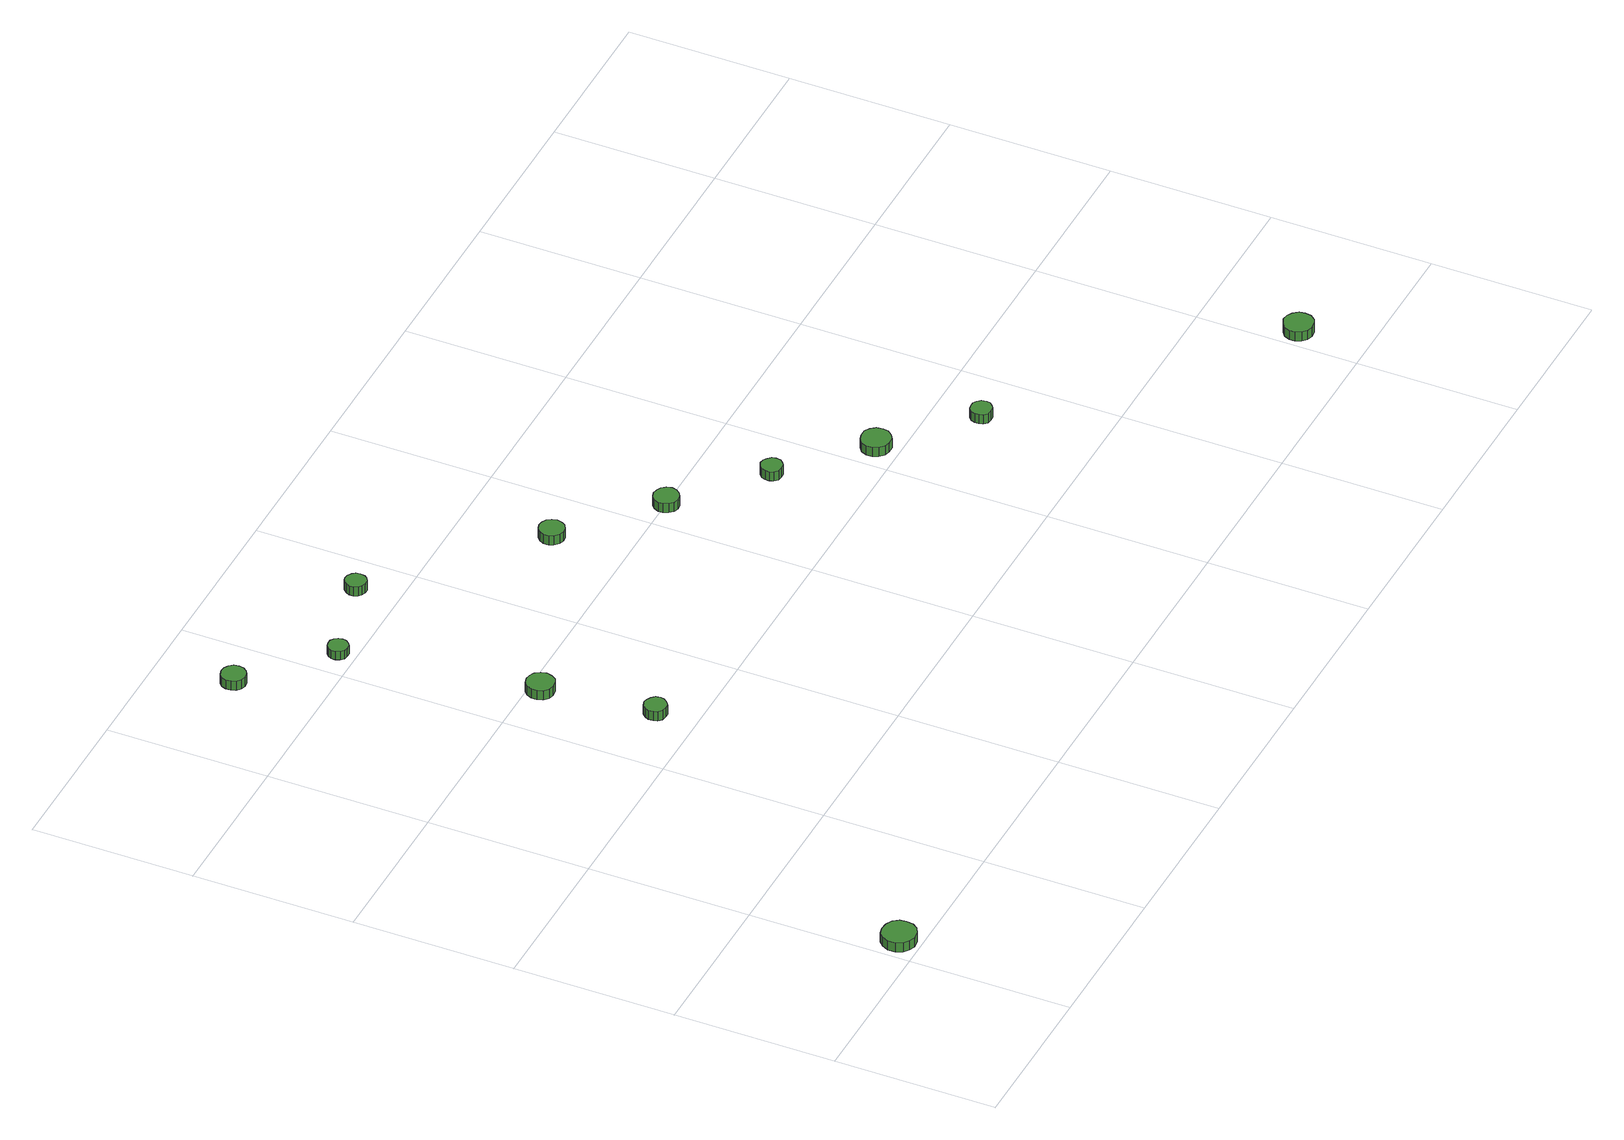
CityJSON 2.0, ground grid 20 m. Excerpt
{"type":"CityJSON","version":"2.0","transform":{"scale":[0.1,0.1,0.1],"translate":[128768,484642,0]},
"CityObjects":{
"tree1":{"type":"SolitaryVegetationObject","attributes":{"function":"something"},"geometry":[{"type":"MultiSurface","lod":"1","boundaries":[[[0,1,2,3,4,5,6,7,8,9,10,11,12,13,14]],[[15,16,17,18,19,20,21,22,23,24,25,26,27,28,29]],[[0,29,28,1]],[[1,28,27,2]],[[2,27,26,3]],[[3,26,25,4]],[[4,25,24,5]],[[5,24,23,6]],[[6,23,22,7]],[[7,22,21,8]],[[8,21,20,9]],[[9,20,19,10]],[[10,19,18,11]],[[11,18,17,12]],[[12,17,16,13]],[[13,16,15,14]],[[14,15,29,0]]]}]},
"tree2":{"type":"SolitaryVegetationObject","attributes":{"function":"something"},"geometry":[{"type":"MultiSurface","lod":"1","boundaries":[[[30,31,32,33,34,35,36,37,38,39,40,41,42,43,44]],[[45,46,47,48,49,50,51,52,53,54,55,56,57,58,59]],[[30,59,58,31]],[[31,58,57,32]],[[32,57,56,33]],[[33,56,55,34]],[[34,55,54,35]],[[35,54,53,36]],[[36,53,52,37]],[[37,52,51,38]],[[38,51,50,39]],[[39,50,49,40]],[[40,49,48,41]],[[41,48,47,42]],[[42,47,46,43]],[[43,46,45,44]],[[44,45,59,30]]]}]},
"tree3":{"type":"SolitaryVegetationObject","attributes":{"function":"something"},"geometry":[{"type":"MultiSurface","lod":"1","boundaries":[[[60,61,62,63,64,65,66,67,68,69,70,71,72,73,74]],[[75,76,77,78,79,80,81,82,83,84,85,86,87,88,89]],[[60,89,88,61]],[[61,88,87,62]],[[62,87,86,63]],[[63,86,85,64]],[[64,85,84,65]],[[65,84,83,66]],[[66,83,82,67]],[[67,82,81,68]],[[68,81,80,69]],[[69,80,79,70]],[[70,79,78,71]],[[71,78,77,72]],[[72,77,76,73]],[[73,76,75,74]],[[74,75,89,60]]]}]},
"tree4":{"type":"SolitaryVegetationObject","attributes":{"function":"something"},"geometry":[{"type":"MultiSurface","lod":"1","boundaries":[[[90,91,92,93,94,95,96,97,98,99,100,101,102,103,104]],[[105,106,107,108,109,110,111,112,113,114,115,116,117,118,119]],[[90,119,118,91]],[[91,118,117,92]],[[92,117,116,93]],[[93,116,115,94]],[[94,115,114,95]],[[95,114,113,96]],[[96,113,112,97]],[[97,112,111,98]],[[98,111,110,99]],[[99,110,109,100]],[[100,109,108,101]],[[101,108,107,102]],[[102,107,106,103]],[[103,106,105,104]],[[104,105,119,90]]]}]},
"tree5":{"type":"SolitaryVegetationObject","attributes":{"function":"something"},"geometry":[{"type":"MultiSurface","lod":"1","boundaries":[[[120,121,122,123,124,125,126,127,128,129,130,131,132,133,134]],[[135,136,137,138,139,140,141,142,143,144,145,146,147,148,149]],[[120,149,148,121]],[[121,148,147,122]],[[122,147,146,123]],[[123,146,145,124]],[[124,145,144,125]],[[125,144,143,126]],[[126,143,142,127]],[[127,142,141,128]],[[128,141,140,129]],[[129,140,139,130]],[[130,139,138,131]],[[131,138,137,132]],[[132,137,136,133]],[[133,136,135,134]],[[134,135,149,120]]]}]},
"tree6":{"type":"SolitaryVegetationObject","attributes":{"function":"something"},"geometry":[{"type":"MultiSurface","lod":"1","boundaries":[[[150,151,152,153,154,155,156,157,158,159,160,161,162,163,164]],[[165,166,167,168,169,170,171,172,173,174,175,176,177,178,179]],[[150,179,178,151]],[[151,178,177,152]],[[152,177,176,153]],[[153,176,175,154]],[[154,175,174,155]],[[155,174,173,156]],[[156,173,172,157]],[[157,172,171,158]],[[158,171,170,159]],[[159,170,169,160]],[[160,169,168,161]],[[161,168,167,162]],[[162,167,166,163]],[[163,166,165,164]],[[164,165,179,150]]]}]},
"tree7":{"type":"SolitaryVegetationObject","attributes":{"function":"something"},"geometry":[{"type":"MultiSurface","lod":"1","boundaries":[[[180,181,182,183,184,185,186,187,188,189,190,191,192,193,194]],[[195,196,197,198,199,200,201,202,203,204,205,206,207,208,209]],[[180,209,208,181]],[[181,208,207,182]],[[182,207,206,183]],[[183,206,205,184]],[[184,205,204,185]],[[185,204,203,186]],[[186,203,202,187]],[[187,202,201,188]],[[188,201,200,189]],[[189,200,199,190]],[[190,199,198,191]],[[191,198,197,192]],[[192,197,196,193]],[[193,196,195,194]],[[194,195,209,180]]]}]},
"tree8":{"type":"SolitaryVegetationObject","attributes":{"function":"something"},"geometry":[{"type":"MultiSurface","lod":"1","boundaries":[[[210,211,212,213,214,215,216,217,218,219,220,221,222,223,224]],[[225,226,227,228,229,230,231,232,233,234,235,236,237,238,239]],[[210,239,238,211]],[[211,238,237,212]],[[212,237,236,213]],[[213,236,235,214]],[[214,235,234,215]],[[215,234,233,216]],[[216,233,232,217]],[[217,232,231,218]],[[218,231,230,219]],[[219,230,229,220]],[[220,229,228,221]],[[221,228,227,222]],[[222,227,226,223]],[[223,226,225,224]],[[224,225,239,210]]]}]},
"tree9":{"type":"SolitaryVegetationObject","attributes":{"function":"something"},"geometry":[{"type":"MultiSurface","lod":"1","boundaries":[[[240,241,242,243,244,245,246,247,248,249,250,251,252,253,254]],[[255,256,257,258,259,260,261,262,263,264,265,266,267,268,269]],[[240,269,268,241]],[[241,268,267,242]],[[242,267,266,243]],[[243,266,265,244]],[[244,265,264,245]],[[245,264,263,246]],[[246,263,262,247]],[[247,262,261,248]],[[248,261,260,249]],[[249,260,259,250]],[[250,259,258,251]],[[251,258,257,252]],[[252,257,256,253]],[[253,256,255,254]],[[254,255,269,240]]]}]},
"tree10":{"type":"SolitaryVegetationObject","attributes":{"function":"something"},"geometry":[{"type":"MultiSurface","lod":"1","boundaries":[[[270,271,272,273,274,275,276,277,278,279,280,281,282,283,284]],[[285,286,287,288,289,290,291,292,293,294,295,296,297,298,299]],[[270,299,298,271]],[[271,298,297,272]],[[272,297,296,273]],[[273,296,295,274]],[[274,295,294,275]],[[275,294,293,276]],[[276,293,292,277]],[[277,292,291,278]],[[278,291,290,279]],[[279,290,289,280]],[[280,289,288,281]],[[281,288,287,282]],[[282,287,286,283]],[[283,286,285,284]],[[284,285,299,270]]]}]},
"tree11":{"type":"SolitaryVegetationObject","attributes":{"function":"something"},"geometry":[{"type":"MultiSurface","lod":"1","boundaries":[[[300,301,302,303,304,305,306,307,308,309,310,311,312,313,314]],[[315,316,317,318,319,320,321,322,323,324,325,326,327,328,329]],[[300,329,328,301]],[[301,328,327,302]],[[302,327,326,303]],[[303,326,325,304]],[[304,325,324,305]],[[305,324,323,306]],[[306,323,322,307]],[[307,322,321,308]],[[308,321,320,309]],[[309,320,319,310]],[[310,319,318,311]],[[311,318,317,312]],[[312,317,316,313]],[[313,316,315,314]],[[314,315,329,300]]]}]},
"tree12":{"type":"SolitaryVegetationObject","attributes":{"function":"something"},"geometry":[{"type":"MultiSurface","lod":"1","boundaries":[[[330,331,332,333,334,335,336,337,338,339,340,341,342,343,344]],[[345,346,347,348,349,350,351,352,353,354,355,356,357,358,359]],[[330,359,358,331]],[[331,358,357,332]],[[332,357,356,333]],[[333,356,355,334]],[[334,355,354,335]],[[335,354,353,336]],[[336,353,352,337]],[[337,352,351,338]],[[338,351,350,339]],[[339,350,349,340]],[[340,349,348,341]],[[341,348,347,342]],[[342,347,346,343]],[[343,346,345,344]],[[344,345,359,330]]]}]}
},
"vertices":[
[48,26,18],[47,34,18],[42,41,18],[34,45,18],[25,46,18],[17,44,18],[11,38,18],[7,30,18],[7,21,18],[11,13,18],[17,8,18],[25,5,18],[34,6,18],[42,10,18],[47,17,18],[47,17,5],[42,10,5],[34,6,5],[25,5,5],[17,8,5],[11,13,5],[7,21,5],[7,30,5],[11,38,5],[17,44,5],[25,46,5],[34,45,5],[42,41,5],[47,34,5],[48,26,5],
[152,906,18],[151,912,18],[147,917,18],[142,920,18],[136,921,18],[130,919,18],[125,915,18],[123,909,18],[123,903,18],[125,897,18],[130,893,18],[136,891,18],[142,892,18],[147,895,18],[151,900,18],[151,900,5],[147,895,5],[142,892,5],[136,891,5],[130,893,5],[125,897,5],[123,903,5],[123,909,5],[125,915,5],[130,919,5],[136,921,5],[142,920,5],[147,917,5],[151,912,5],[152,906,5],
[302,450,17],[301,456,17],[297,460,17],[292,463,17],[287,464,17],[281,462,17],[277,458,17],[275,453,17],[275,447,17],[277,442,17],[281,438,17],[287,437,17],[292,437,17],[297,440,17],[301,445,17],[301,445,4],[297,440,4],[292,437,4],[287,437,4],[281,438,4],[277,442,4],[275,447,4],[275,453,4],[277,458,4],[281,462,4],[287,464,4],[292,463,4],[297,460,4],[301,456,4],[302,450,4],
[287,585,18],[285,592,18],[281,598,18],[275,601,18],[268,602,18],[261,600,18],[256,595,18],[253,589,18],[253,582,18],[256,575,18],[261,570,18],[268,568,18],[275,569,18],[281,572,18],[285,578,18],[285,578,5],[281,572,5],[275,569,5],[268,568,5],[261,570,5],[256,575,5],[253,582,5],[253,589,5],[256,595,5],[261,600,5],[268,602,5],[275,601,5],[281,598,5],[285,592,5],[287,585,5],
[247,821,17],[246,826,17],[243,830,17],[239,833,17],[234,833,17],[229,832,17],[225,828,17],[223,824,17],[223,819,17],[225,814,17],[229,810,17],[234,809,17],[239,809,17],[243,812,17],[246,816,17],[246,816,5],[243,812,5],[239,809,5],[234,809,5],[229,810,5],[225,814,5],[223,819,5],[223,824,5],[225,828,5],[229,832,5],[234,833,5],[239,833,5],[243,830,5],[246,826,5],[247,821,5],
[363,853,17],[362,858,17],[359,862,17],[354,865,17],[349,866,17],[344,864,17],[340,860,17],[338,855,17],[338,850,17],[340,845,17],[344,842,17],[349,840,17],[354,840,17],[359,843,17],[362,847,17],[362,847,4],[359,843,4],[354,840,4],[349,840,4],[344,842,4],[340,845,4],[338,850,4],[338,855,4],[340,860,4],[344,864,4],[349,866,4],[354,865,4],[359,862,4],[362,858,4],[363,853,4],
[547,693,16],[545,699,16],[542,704,16],[536,707,16],[530,708,16],[524,706,16],[519,702,16],[516,696,16],[516,689,16],[519,684,16],[524,679,16],[530,677,16],[536,678,16],[542,681,16],[545,686,16],[545,686,3],[542,681,3],[536,678,3],[530,677,3],[524,679,3],[519,684,3],[516,689,3],[516,696,3],[519,702,3],[524,706,3],[530,708,3],[536,707,3],[542,704,3],[545,699,3],[547,693,3],
[655,600,16],[653,606,16],[649,611,16],[644,614,16],[637,615,16],[631,613,16],[627,609,16],[624,603,16],[624,597,16],[627,591,16],[631,586,16],[637,584,16],[644,585,16],[649,588,16],[653,593,16],[653,593,3],[649,588,3],[644,585,3],[637,584,3],[631,586,3],[627,591,3],[624,597,3],[624,603,3],[627,609,3],[631,613,3],[637,615,3],[644,614,3],[649,611,3],[653,606,3],[655,600,3],
[752,515,17],[751,520,17],[747,524,17],[743,527,17],[737,528,17],[732,526,17],[728,522,17],[726,517,17],[726,512,17],[728,507,17],[732,503,17],[737,502,17],[743,502,17],[747,505,17],[751,509,17],[751,509,4],[747,505,4],[743,502,4],[737,502,4],[732,503,4],[728,507,4],[726,512,4],[726,517,4],[728,522,4],[732,526,4],[737,528,4],[743,527,4],[747,524,4],[751,520,4],[752,515,4],
[851,428,17],[850,436,17],[845,442,17],[839,446,17],[831,446,17],[824,444,17],[818,439,17],[815,432,17],[815,425,17],[818,418,17],[824,413,17],[831,411,17],[839,411,17],[845,415,17],[850,421,17],[850,421,4],[845,415,4],[839,411,4],[831,411,4],[824,413,4],[818,418,4],[815,425,4],[815,432,4],[818,439,4],[824,444,4],[831,446,4],[839,446,4],[845,442,4],[850,436,4],[851,428,4],
[946,343,17],[945,349,17],[941,353,17],[937,356,17],[931,356,17],[926,355,17],[922,351,17],[920,346,17],[920,341,17],[922,336,17],[926,332,17],[931,331,17],[937,331,17],[941,334,17],[945,338,17],[945,338,4],[941,334,4],[937,331,4],[931,331,4],[926,332,4],[922,336,4],[920,341,4],[920,346,4],[922,351,4],[926,355,4],[931,356,4],[937,356,4],[941,353,4],[945,349,4],[946,343,4],
[1243,84,17],[1242,91,17],[1237,97,17],[1231,101,17],[1223,102,17],[1216,99,17],[1210,94,17],[1207,87,17],[1207,80,17],[1210,73,17],[1216,68,17],[1223,66,17],[1231,67,17],[1237,70,17],[1242,76,17],[1242,76,4],[1237,70,4],[1231,67,4],[1223,66,4],[1216,68,4],[1210,73,4],[1207,80,4],[1207,87,4],[1210,94,4],[1216,99,4],[1223,102,4],[1231,101,4],[1237,97,4],[1242,91,4],[1243,84,4]
]}
